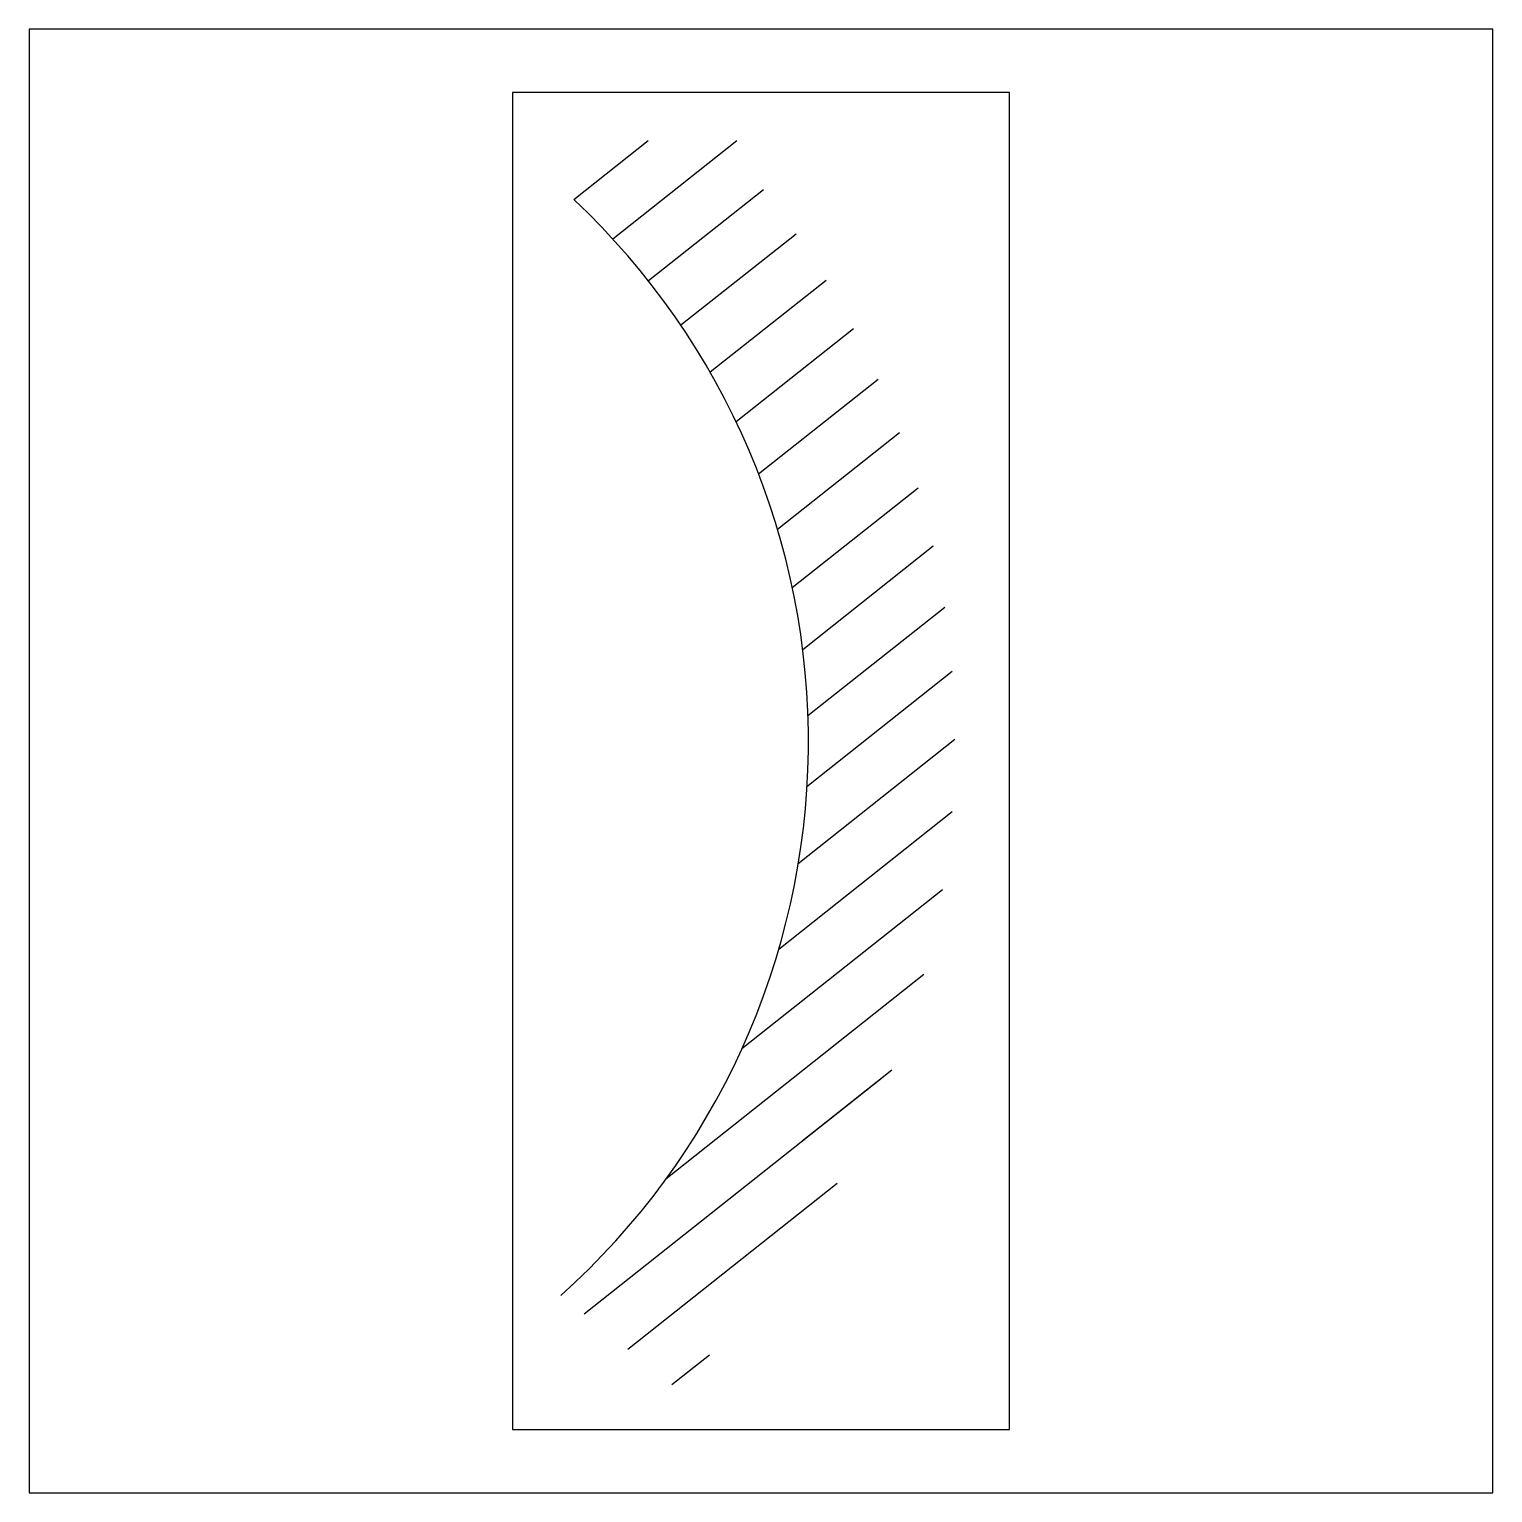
# Model space of a CAD drawing. Header units: millimetres. Extents: x 0 to 1000, y 0 to 1000.
import ezdxf

# ---------------------------------------------------------------- set-up
doc = ezdxf.new("R2010")
doc.units = ezdxf.units.MM
doc.layers.get('0').update_dxf_attribs({"color": 2})
doc.layers.add('1', color=1, linetype='Continuous')
doc.layers.add('3', color=7, linetype='Continuous')

msp = doc.modelspace()

# ---------------------------------------------------------------- linework, layer by layer
at = {"color": 2}
msp.add_lwpolyline([(0, 0), (1000, 0), (1000, 1000), (0, 1000)], close=True, dxfattribs=at)
at = {"layer": '1', "color": 1}
for p, q in [((330.1, 956.9), (330.1, 43.1)), ((669.9, 956.9), (330.1, 956.9)), ((669.9, 43.1), (669.9, 956.9)), ((330.1, 43.1), (669.9, 43.1))]:
    msp.add_line(p, q, dxfattribs=at)
at = {"layer": '3'}
for p, q in [((423, 923.7), (372.2, 883.5)), ((483.5, 923.7), (398.8, 856.6)), ((501.6, 890.2), (423.2, 828)), ((524, 860), (445.3, 797.7)), ((544.5, 828.4), (465.3, 765.6)), ((563.2, 795.2), (483.1, 731.7)), ((580, 760.6), (498.4, 695.9)), ((594.7, 724.3), (511.3, 658.2)), ((607.3, 686.4), (521.4, 618.3)), ((617.7, 646.7), (528.5, 576)), ((625.6, 605), (532.1, 530.9)), ((630.6, 561.1), (531.4, 482.4)), ((632.5, 514.6), (525.5, 429.8)), ((630.6, 465.2), (512.1, 371.2)), ((624, 412), (486.9, 303.4)), ((611.2, 354), (434.9, 214.2)), ((583.5, 284), (379.1, 122)), ((589.5, 288.8), (528.2, 240.2)), ((552.1, 211.2), (409.1, 97.8)), ((464.8, 94.1), (439.1, 73.7))]:
    msp.add_line(p, q, dxfattribs=at)
msp.add_arc((24.5, 513.3), 507.9, 311.8191, 46.7926, dxfattribs=at)

doc.saveas('drawing.dxf')
